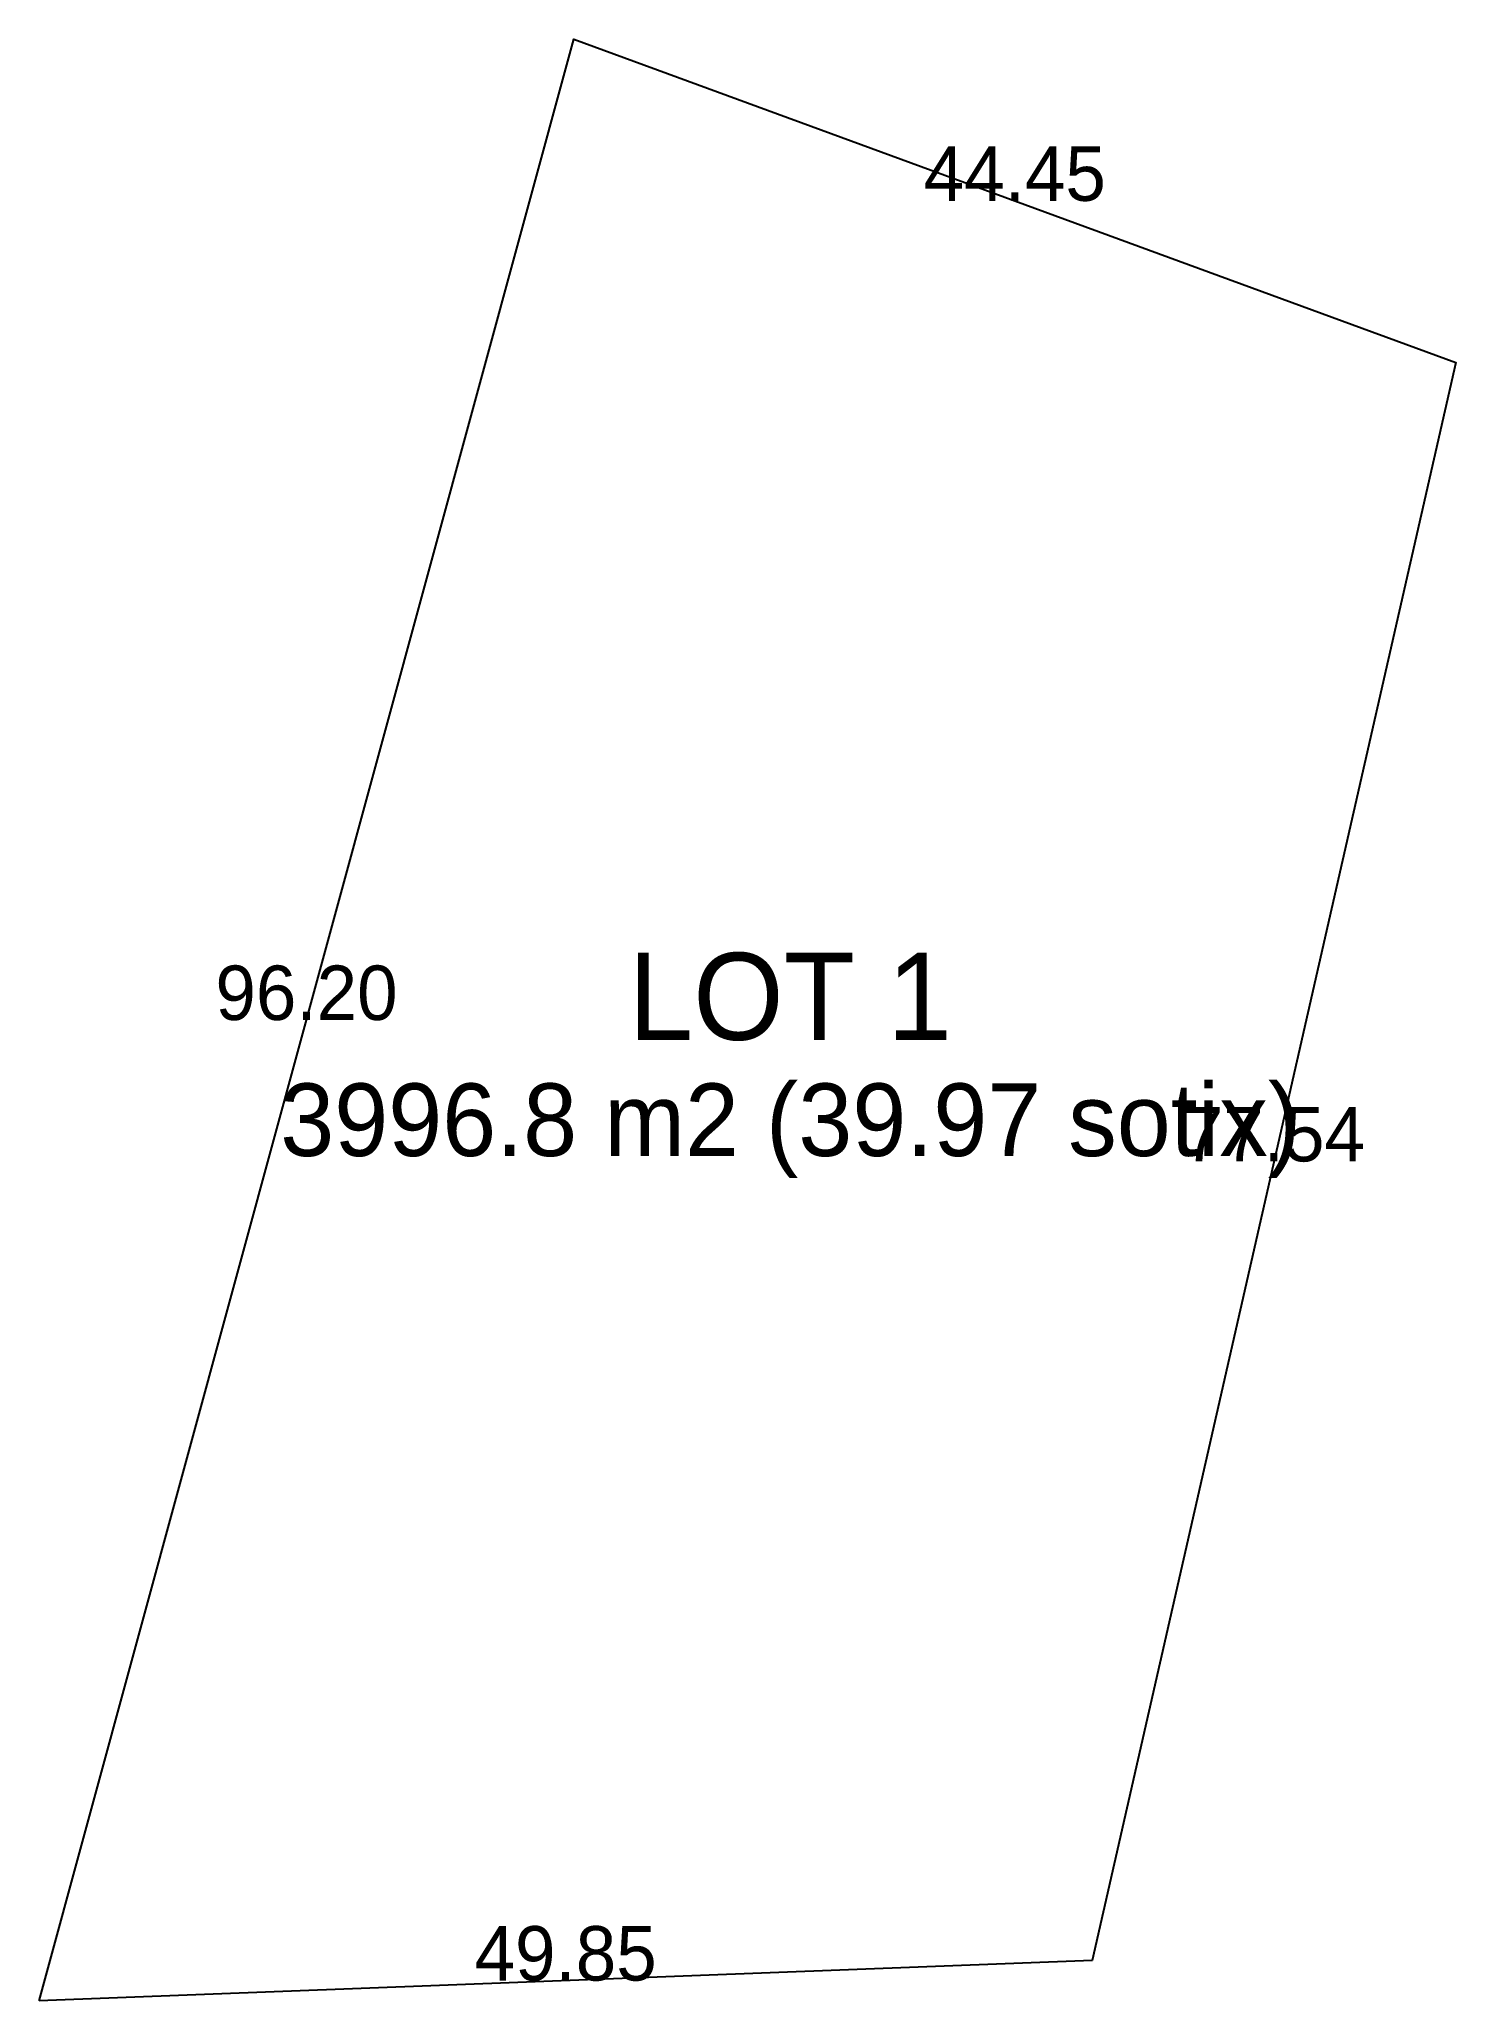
# Model space of a CAD drawing. Header units: metres. Extents: x -35.5 to 31.5, y -43.1 to 49.8.
import ezdxf
from ezdxf.enums import TextEntityAlignment as Align

# ---------------------------------------------------------------- set-up
doc = ezdxf.new("R2010")
doc.units = ezdxf.units.M

msp = doc.modelspace()

# ---------------------------------------------------------------- linework, layer by layer
at = {"layer": 'LOTS'}
msp.add_lwpolyline([(-35.5314, -43.0626), (-10.2405, 49.7544), (31.4914, 34.4589), (14.2805, -41.1507)], close=True, dxfattribs=at)

# ---------------------------------------------------------------- texts
at = {"layer": 'DIMS'}
for s, p in [('44.45', (10.6255, 42.1067)), ('96.20', (-22.8859, 3.3459)), ('77.54', (22.8859, -3.3459)), ('49.85', (-10.6255, -42.1067))]:
    msp.add_text(s, height=2.576, dxfattribs=at).set_placement(p, align=Align.CENTER)
at = {"layer": 'LABELS'}
for s, height, p in [('LOT 1', 4.121, (0, 2.4042)), ('3996.8 m2 (39.97 sotix)', 3.435, (0, -3.0911))]:
    msp.add_text(s, height=height, dxfattribs=at).set_placement(p, align=Align.CENTER)

doc.saveas('drawing.dxf')
